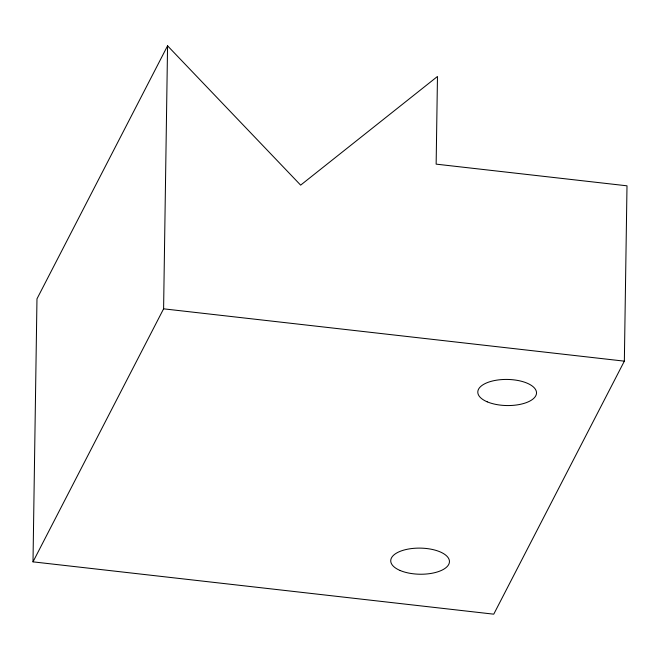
<?xml version="1.0" encoding="UTF-8"?>
<svg xmlns="http://www.w3.org/2000/svg" width="660" height="660" viewBox="0 0 660 660"><rect width="100%" height="100%" fill="white"/><g stroke="black" fill="none" stroke-linecap="round" stroke-linejoin="round"><path stroke-width="0.99" d="M33 561.85L36.977 298.848L167.566 45.829L300.647 185.13L437.473 76.477L436.144 164.142L627 185.815L624.352 361.152L493.754 614.171L33 561.85L163.597 308.83L167.566 45.829M163.597 308.83L624.352 361.152M400.125 570.496A29.362 13.06 0.9 0 0 448.726 564.415A29.362 13.06 0.9 0 0 411.436 548.584A29.362 13.06 0.9 0 0 400.125 570.496M487.187 401.816A29.362 13.06 0.9 0 0 535.788 395.736A29.362 13.06 0.9 0 0 498.498 379.904A29.362 13.06 0.9 0 0 487.187 401.816"/></g></svg>
